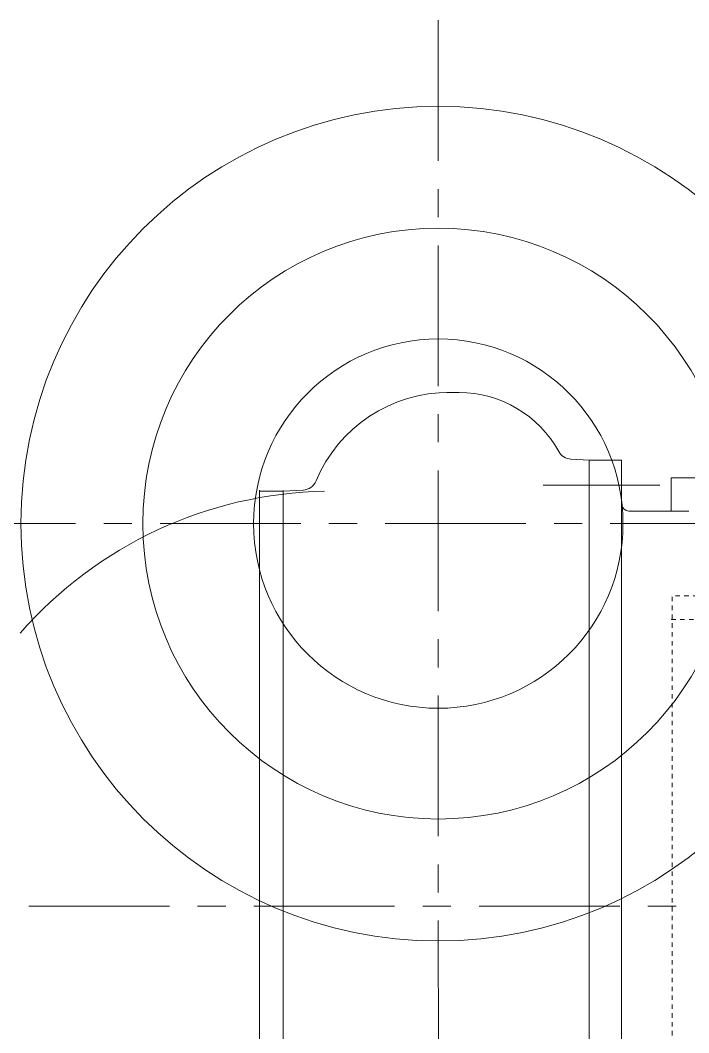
# Model space of a CAD drawing. Header units: millimetres. Extents: x 0 to 559189, y 1 to 426050.
# Drawn here: x 257424 to 268918, y 192621 to 210032 of the extents above; entities that cross this region are included whole.
import ezdxf

# ---------------------------------------------------------------- set-up
doc = ezdxf.new("R2010")
doc.units = ezdxf.units.MM
doc.header["$LTSCALE"] = 25.4
doc.linetypes.add('CENTER', pattern=[50.8, 31.75, -6.35, 6.35, -6.35])
doc.linetypes.add('EB_DASH', pattern=[6, 3, -3])
for name, color, linetype, lineweight in [('CAXA0', 7, 'Continuous', 5), ('CAXA1', 5, 'CENTER', 5), ('CAXA2', 6, 'EB_DASH', 5)]:
    doc.layers.add(name, color=color, linetype=linetype, lineweight=lineweight)

msp = doc.modelspace()

# ---------------------------------------------------------------- linework, layer by layer
at = {"color": 7, "lineweight": 5}
for radius in [7175.49, 5079.99, 3175]:
    msp.add_circle((264612.35, 201375.96), radius, dxfattribs=at)
at = {"layer": 'CAXA0', "color": 7, "linetype": 'Continuous', "lineweight": 5}
for p, q in [((264760.88, 203630.05), (264968.21, 203630.05)), ((267203.41, 202468), (266891.84, 202484.33)), ((267203.41, 202468), (267203.41, 187126.4)), ((267203.41, 202468), (267762.21, 202468)), ((267762.21, 202468), (267762.21, 187126.4)), ((268613.04, 201591.7), (268613.04, 202163.44)), ((307983.04, 202163.44), (268613.04, 202163.44)), ((261539.19, 187659.8), (261539.19, 201952.57)), ((261539.19, 201934.6), (261945.59, 201934.6)), ((261539.19, 201934.6), (261539.19, 200880.37)), ((261945.59, 201934.6), (262288.33, 201952.57)), ((261945.59, 201943.59), (261945.59, 187659.8)), ((267889.21, 201591.7), (268917.9, 201591.7))]:
    msp.add_line(p, q, dxfattribs=at)
for centre, radius, start, end in [((264786.13, 201166.25), 2463.93, 89.412819, 157.503254), ((264968.21, 201674.25), 1955.8, 28.774883, 89.999999), ((266905.14, 202737.98), 254, 208.774902, 266.999993), ((262275.04, 202206.22), 254, 273.000002, 337.503248), ((262798.59, 194797.2), 7137.4, 91.138349, 138.847674), ((267889.21, 201718.7), 127, 180, 270)]:
    msp.add_arc(centre, radius, start, end, dxfattribs=at)
at = {"layer": 'CAXA1', "linetype": 'CENTER', "lineweight": 5, "ltscale": 3}
for p, q in [((264612.35, 210032.09), (264612.59, 185102.27)), ((266415.88, 202036.2), (268423.08, 202036.2)), ((255956.22, 201375.96), (273268.48, 201375.96)), ((279345.02, 194797.36), (212092.09, 194797.36))]:
    msp.add_line(p, q, dxfattribs=at)
at = {"layer": 'CAXA2', "color": 7, "linetype": 'EB_DASH', "lineweight": 5}
for p, q in [((307475.04, 200131.44), (268613.04, 200131.44)), ((268632.08, 188002.7), (268632.08, 200131.44)), ((282867.51, 199725.04), (268613.04, 199725.04))]:
    msp.add_line(p, q, dxfattribs=at)

doc.saveas('drawing.dxf')
